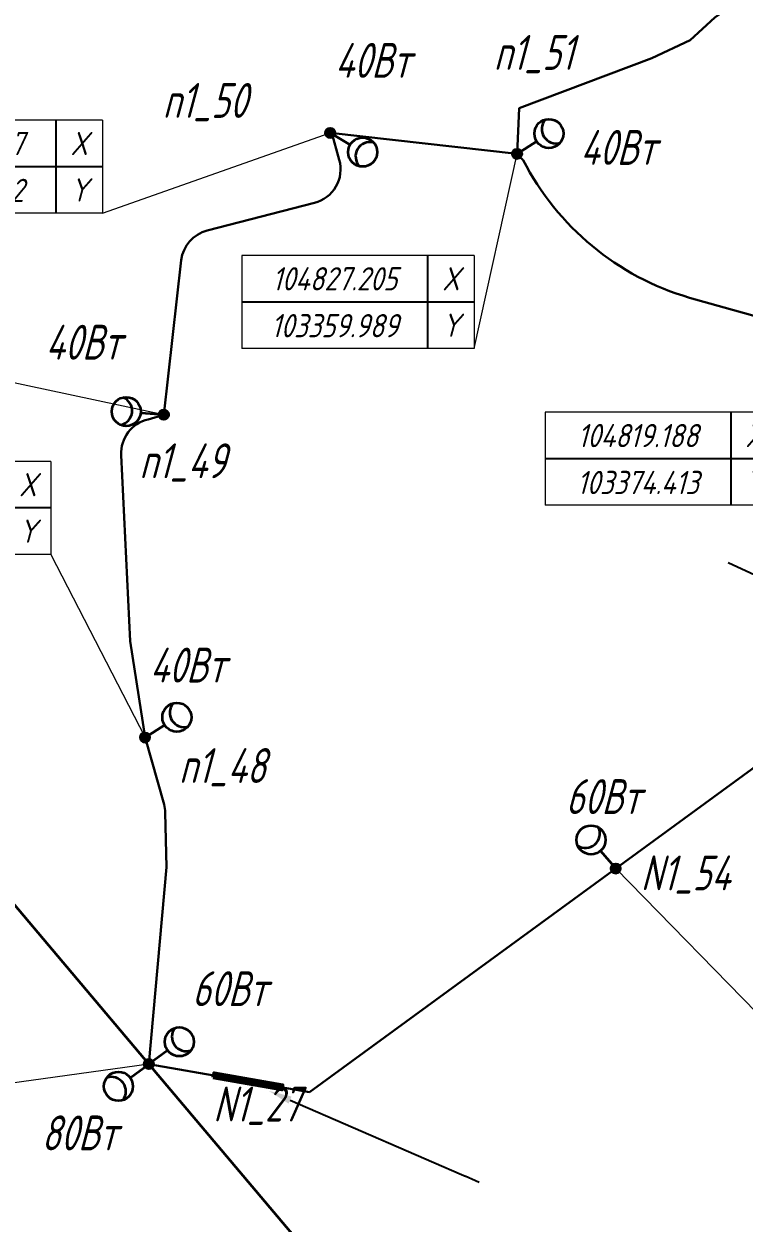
# Model space of a CAD drawing. Header units: millimetres. Extents: x 103224660 to 103518869, y 104697762 to 104995758.
# Drawn here: x 103338755 to 103369764, y 104781197 to 104832794 of the extents above; entities that cross this region are included whole.
import ezdxf
from ezdxf import colors
from ezdxf.entities.mleader import LeaderData, LeaderLine
from ezdxf.enums import TextEntityAlignment as Align
from ezdxf.math import Vec2, Vec3

# ---------------------------------------------------------------- set-up
doc = ezdxf.new("R2010")
doc.units = ezdxf.units.MM
doc.set_wipeout_variables(frame=1)
doc.linetypes.add('CONTINOUS', pattern=[0])
doc.layers.add('0 @ 1', color=7, linetype='Continuous')
for name, color, linetype, lineweight in [('_ПР_НО', 10, 'Continuous', 30), ('ЭО_Воздушная линия', 10, 'Continuous', 35), ('ЭО_Кабельная линия', 3, 'ID_N', 30), ('ЭО_Пл_Опора', 10, 'Continuous', 35), ('ЭО_Пл_Опора_Светильники', 10, 'Continuous', 35), ('ЭО_Пл_Светильники', 10, 'Continuous', 25), ('ЭО_Пл_Светильники_Текст', 10, 'Continuous', 20), ('ЭС_Координата', 7, 'Continuous', 25)]:
    doc.layers.add(name, color=color, linetype=linetype, lineweight=lineweight)
doc.styles.add('ПБГС', font='simplex.shx', dxfattribs={"width": 0.8, "oblique": 15})
doc.linetypes.add('ID_N', pattern='A,0,3,-3,["N",ПБГС,S=1.2,R=0,X=-1,Y=-0.5],-3,6', length=15)

# ---------------------------------------------------------------- blocks, each defined once
blk = doc.blocks.new('промежуточная')
h = blk.add_hatch(color=255)
edge = h.paths.add_edge_path()
edge.add_arc((0, 0), 0.833, 0, 360)
at = {"lineweight": 30}
blk.add_circle((0, 0), 0.833, dxfattribs=at)
blk = doc.blocks.new('*U30')
at = {"layer": 'ЭО_Пл_Светильники'}
blk.add_line((0, 2), (0, 0), dxfattribs=at)
at = {"layer": 'ЭО_Пл_Светильники', "linetype": 'ByBlock', "xscale": 250, "yscale": 250, "zscale": 250}
blk.add_blockref('промежуточная', (0, 0), dxfattribs=at)
at = {"style": 'ПБГС', "oblique": 15, "width": 0.7, "flags": 1}
blk.add_attdef('NAME', (0, -6), '', height=3.5, dxfattribs=at)
at = {"layer": 'ЭО_Пл_Светильники_Текст', "style": 'ПБГС', "oblique": 15, "width": 0.7, "flags": 1}
for tag, p in [('TYPE', (0, 0)), ('MANUFACTURER', (0, -12)), ('SPECIFICATION_SECTION', (0, -18)), ('POWER', (0, -24)), ('GROUP', (0, -30))]:
    blk.add_attdef(tag, p, '', height=3.5, dxfattribs=at)
at = {"layer": 'ЭО_Пл_Светильники_Текст', "style": 'ПБГС', "oblique": 15, "width": 0.7}
blk.add_attdef('N_PYLON', (2768, -2474), '', height=1500, dxfattribs=at)
blk = doc.blocks.new('*U31')
at = {"layer": 'ЭО_Пл_Светильники'}
blk.add_line((0, 2), (0, 0), dxfattribs=at)
at = {"layer": 'ЭО_Пл_Светильники', "linetype": 'ByBlock', "xscale": 250, "yscale": 250, "zscale": 250}
blk.add_blockref('промежуточная', (0, 0), dxfattribs=at)
at = {"style": 'ПБГС', "oblique": 15, "width": 0.7, "flags": 1}
blk.add_attdef('NAME', (0, -6), '', height=3.5, dxfattribs=at)
at = {"layer": 'ЭО_Пл_Светильники_Текст', "style": 'ПБГС', "oblique": 15, "width": 0.7}
blk.add_attdef('N_PYLON', (1079, -941), '', height=1500, dxfattribs=at)
at = {"layer": 'ЭО_Пл_Светильники_Текст', "style": 'ПБГС', "oblique": 15, "width": 0.7, "flags": 1}
for tag, p in [('TYPE', (0, 0)), ('MANUFACTURER', (0, -12)), ('SPECIFICATION_SECTION', (0, -18)), ('POWER', (0, -24)), ('GROUP', (0, -30))]:
    blk.add_attdef(tag, p, '', height=3.5, dxfattribs=at)
blk = doc.blocks.new('*U403')
at = {"layer": 'ЭО_Пл_Светильники'}
blk.add_line((0, 2), (0, 0), dxfattribs=at)
at = {"layer": 'ЭО_Пл_Светильники', "linetype": 'ByBlock', "xscale": 250, "yscale": 250, "zscale": 250, "rotation": 31.34523137742857}
blk.add_blockref('промежуточная', (0, 0), dxfattribs=at)
at = {"style": 'ПБГС', "oblique": 15, "width": 0.7, "flags": 1}
blk.add_attdef('NAME', (0, -6), '', height=3.5, dxfattribs=at)
at = {"layer": 'ЭО_Пл_Светильники_Текст', "style": 'ПБГС', "oblique": 15, "width": 0.7}
blk.add_attdef('N_PYLON', (-999, 3613), '', height=1500, dxfattribs=at)
at = {"layer": 'ЭО_Пл_Светильники_Текст', "style": 'ПБГС', "oblique": 15, "width": 0.7, "flags": 1}
for tag, p in [('TYPE', (0, 0)), ('MANUFACTURER', (0, -12)), ('SPECIFICATION_SECTION', (0, -18)), ('POWER', (0, -24)), ('GROUP', (0, -30))]:
    blk.add_attdef(tag, p, '', height=3.5, dxfattribs=at)
blk = doc.blocks.new('*U404')
at = {"layer": 'ЭО_Пл_Светильники'}
blk.add_line((0, 2), (0, 0), dxfattribs=at)
at = {"layer": 'ЭО_Пл_Светильники', "linetype": 'ByBlock', "xscale": 250, "yscale": 250, "zscale": 250}
blk.add_blockref('промежуточная', (0, 0), dxfattribs=at)
at = {"style": 'ПБГС', "oblique": 15, "width": 0.7, "flags": 1}
blk.add_attdef('NAME', (0, -6), '', height=3.5, dxfattribs=at)
at = {"layer": 'ЭО_Пл_Светильники_Текст', "style": 'ПБГС', "oblique": 15, "width": 0.7}
blk.add_attdef('N_PYLON', (-7210, 646), '', height=1500, dxfattribs=at)
at = {"layer": 'ЭО_Пл_Светильники_Текст', "style": 'ПБГС', "oblique": 15, "width": 0.7, "flags": 1}
for tag, p in [('TYPE', (0, 0)), ('MANUFACTURER', (0, -12)), ('SPECIFICATION_SECTION', (0, -18)), ('POWER', (0, -24)), ('GROUP', (0, -30))]:
    blk.add_attdef(tag, p, '', height=3.5, dxfattribs=at)
blk = doc.blocks.new('*U435')
at = {"layer": 'ЭО_Пл_Светильники'}
blk.add_line((0, 2), (0, 0), dxfattribs=at)
at = {"layer": 'ЭО_Пл_Светильники', "linetype": 'ByBlock', "xscale": 250, "yscale": 250, "zscale": 250}
blk.add_blockref('промежуточная', (0, 0), dxfattribs=at)
at = {"style": 'ПБГС', "oblique": 15, "width": 0.7, "flags": 1}
blk.add_attdef('NAME', (0, -6), '', height=3.5, dxfattribs=at)
at = {"layer": 'ЭО_Пл_Светильники_Текст', "style": 'ПБГС', "oblique": 15, "width": 0.7, "flags": 1}
for tag, p in [('TYPE', (0, 0)), ('MANUFACTURER', (0, -12)), ('SPECIFICATION_SECTION', (0, -18)), ('POWER', (0, -24)), ('GROUP', (0, -30))]:
    blk.add_attdef(tag, p, '', height=3.5, dxfattribs=at)
at = {"layer": 'ЭО_Пл_Светильники_Текст', "style": 'ПБГС', "oblique": 15, "width": 0.7}
blk.add_attdef('N_PYLON', (-1051, -2734), '', height=1500, dxfattribs=at)
blk = doc.blocks.new('*U377')
at = {"layer": 'ЭО_Пл_Светильники'}
blk.add_line((0, 2), (0, 0), dxfattribs=at)
at = {"layer": 'ЭО_Пл_Светильники', "linetype": 'ByBlock', "xscale": 250, "yscale": 250, "zscale": 250}
blk.add_blockref('промежуточная', (0, 0), dxfattribs=at)
at = {"style": 'ПБГС', "oblique": 15, "width": 0.7, "flags": 1}
blk.add_attdef('NAME', (0, -6), '', height=3.5, dxfattribs=at)
at = {"layer": 'ЭО_Пл_Светильники_Текст', "style": 'ПБГС', "oblique": 15, "width": 0.7, "flags": 1}
for tag, p in [('TYPE', (0, 0)), ('MANUFACTURER', (0, -12)), ('SPECIFICATION_SECTION', (0, -18)), ('POWER', (0, -24)), ('GROUP', (0, -30))]:
    blk.add_attdef(tag, p, '', height=3.5, dxfattribs=at)
at = {"layer": 'ЭО_Пл_Светильники_Текст', "style": 'ПБГС', "oblique": 15, "width": 0.7}
blk.add_attdef('N_PYLON', (1467, -1955), '', height=1500, dxfattribs=at)
blk = doc.blocks.new('*U241')
at = {"layer": 'ЭО_Пл_Опора_Светильники'}
h = blk.add_hatch(color=256, dxfattribs=at)
h.dxf.hatch_style = 1
h.paths.add_polyline_path([(-117, 161, 1), (117, -161, 1)])
blk.add_line((-807, -590), (0, 0), dxfattribs=at)
for centre, radius in [((0, 0), 199), ((-1312, -959), 625)]:
    blk.add_circle(centre, radius, dxfattribs=at)
blk.add_arc((-1614, -1181), 625, 323.6454, 108.7302, dxfattribs=at)
at = {"style": 'ПБГС', "oblique": 15, "width": 0.7, "flags": 1}
for tag, p, height in [('TYPE', (-1704, -2539), 525000), ('NAME', (0, -3506), 875), ('MANUFACTURER', (0, -5006), 875), ('SPECIFICATION_SECTION', (0, -6506), 875), ('GROUP', (0, -9506), 875)]:
    blk.add_attdef(tag, p, '', height=height, dxfattribs=at)
at = {"layer": 'ЭО_Пл_Светильники_Текст', "style": 'ПБГС', "oblique": 15, "width": 0.7}
blk.add_attdef('POWER', (-4626, -3713), '', height=1500, dxfattribs=at)
blk = doc.blocks.new('*U240')
at = {"layer": 'ЭО_Пл_Опора_Светильники'}
h = blk.add_hatch(color=256, dxfattribs=at)
h.dxf.hatch_style = 1
h.paths.add_polyline_path([(117, -161, 1), (-117, 161, 1)])
blk.add_line((808, 590), (0, 0), dxfattribs=at)
for centre, radius in [((1312, 958), 625), ((0, 0), 199)]:
    blk.add_circle(centre, radius, dxfattribs=at)
blk.add_arc((1615, 1179), 625, 143.5876, 288.6724, dxfattribs=at)
at = {"style": 'ПБГС', "oblique": 15, "width": 0.7, "flags": 1}
for tag, p, height in [('TYPE', (-1704, -2539), 525000), ('NAME', (0, -3506), 875), ('MANUFACTURER', (0, -5006), 875), ('SPECIFICATION_SECTION', (0, -6506), 875), ('GROUP', (0, -9506), 875)]:
    blk.add_attdef(tag, p, '', height=height, dxfattribs=at)
at = {"layer": 'ЭО_Пл_Светильники_Текст', "style": 'ПБГС', "oblique": 15, "width": 0.7}
blk.add_attdef('POWER', (1860, 2493), '', height=1500, dxfattribs=at)
blk = doc.blocks.new('*U218')
at = {"layer": 'ЭО_Пл_Опора_Светильники'}
h = blk.add_hatch(color=256, dxfattribs=at)
h.dxf.hatch_style = 1
h.paths.add_polyline_path([(151, 130, 1), (-151, -130, 1)])
blk.add_line((-654, 757), (0, 0), dxfattribs=at)
for centre, radius in [((-1062, 1230), 625), ((0, 0), 199)]:
    blk.add_circle(centre, radius, dxfattribs=at)
blk.add_arc((-1308, 1513), 625, 238.2875, 23.3723, dxfattribs=at)
at = {"style": 'ПБГС', "oblique": 15, "width": 0.7, "flags": 1}
for tag, p, height in [('TYPE', (-1704, -2539), 525000), ('NAME', (0, -3506), 875), ('MANUFACTURER', (0, -5006), 875), ('SPECIFICATION_SECTION', (0, -6506), 875), ('GROUP', (0, -9506), 875)]:
    blk.add_attdef(tag, p, '', height=height, dxfattribs=at)
at = {"layer": 'ЭО_Пл_Светильники_Текст', "style": 'ПБГС', "oblique": 15, "width": 0.7}
blk.add_attdef('POWER', (-2150, 2346), '', height=1500, dxfattribs=at)
blk = doc.blocks.new('*U376')
at = {"layer": 'ЭО_Пл_Опора_Светильники'}
h = blk.add_hatch(color=256, dxfattribs=at)
h.dxf.hatch_style = 1
h.paths.add_polyline_path([(107, -168, 1), (-107, 168, 1)])
blk.add_line((843, 537), (0, 0), dxfattribs=at)
for centre, radius in [((1371, 873), 625), ((0, 0), 199)]:
    blk.add_circle(centre, radius, dxfattribs=at)
blk.add_arc((1687, 1074), 625, 139.9477, 285.0325, dxfattribs=at)
at = {"style": 'ПБГС', "oblique": 15, "width": 0.7, "flags": 1}
for tag, p, height in [('TYPE', (-1704, -2539), 525000), ('NAME', (0, -3506), 875), ('MANUFACTURER', (0, -5006), 875), ('SPECIFICATION_SECTION', (0, -6506), 875), ('GROUP', (0, -9506), 875)]:
    blk.add_attdef(tag, p, '', height=height, dxfattribs=at)
at = {"layer": 'ЭО_Пл_Светильники_Текст', "style": 'ПБГС', "oblique": 15, "width": 0.7}
blk.add_attdef('POWER', (202, 2368), '', height=1500, dxfattribs=at)
blk = doc.blocks.new('*U384')
at = {"layer": 'ЭО_Пл_Опора_Светильники'}
h = blk.add_hatch(color=256, dxfattribs=at)
h.dxf.hatch_style = 1
h.paths.add_polyline_path([(16, 198, 1), (-16, -198, 1)])
blk.add_line((-997, 82), (0, 0), dxfattribs=at)
for centre, radius in [((-1620, 133), 625), ((0, 0), 199)]:
    blk.add_circle(centre, radius, dxfattribs=at)
blk.add_arc((-1993, 164), 625, 282.7666, 67.8514, dxfattribs=at)
at = {"style": 'ПБГС', "oblique": 15, "width": 0.7, "flags": 1}
for tag, p, height in [('TYPE', (-1704, -2539), 525000), ('NAME', (0, -3506), 875), ('MANUFACTURER', (0, -5006), 875), ('SPECIFICATION_SECTION', (0, -6506), 875), ('GROUP', (0, -9506), 875)]:
    blk.add_attdef(tag, p, '', height=height, dxfattribs=at)
at = {"layer": 'ЭО_Пл_Светильники_Текст', "style": 'ПБГС', "oblique": 15, "width": 0.7}
blk.add_attdef('POWER', (-5098, 2368), '', height=1500, dxfattribs=at)
blk = doc.blocks.new('*U383')
at = {"layer": 'ЭО_Пл_Опора_Светильники'}
h = blk.add_hatch(color=256, dxfattribs=at)
h.dxf.hatch_style = 1
h.paths.add_polyline_path([(-102, -171, 1), (102, 171, 1)])
blk.add_line((860, -511), (0, 0), dxfattribs=at)
for centre, radius in [((0, 0), 199), ((1397, -830), 625)]:
    blk.add_circle(centre, radius, dxfattribs=at)
blk.add_arc((1719, -1022), 625, 76.7361, 221.8209, dxfattribs=at)
at = {"style": 'ПБГС', "oblique": 15, "width": 0.7, "flags": 1}
for tag, p, height in [('TYPE', (-1704, -2539), 525000), ('NAME', (0, -3506), 875), ('MANUFACTURER', (0, -5006), 875), ('SPECIFICATION_SECTION', (0, -6506), 875), ('GROUP', (0, -9506), 875)]:
    blk.add_attdef(tag, p, '', height=height, dxfattribs=at)
at = {"layer": 'ЭО_Пл_Светильники_Текст', "style": 'ПБГС', "oblique": 15, "width": 0.7}
blk.add_attdef('POWER', (202, 2368), '', height=1500, dxfattribs=at)
blk = doc.blocks.new('*U385')
at = {"layer": 'ЭО_Пл_Опора_Светильники'}
h = blk.add_hatch(color=256, dxfattribs=at)
h.dxf.hatch_style = 1
h.paths.add_polyline_path([(107, -168, 1), (-107, 168, 1)])
blk.add_line((843, 537), (0, 0), dxfattribs=at)
for centre, radius in [((1371, 873), 625), ((0, 0), 199)]:
    blk.add_circle(centre, radius, dxfattribs=at)
blk.add_arc((1687, 1074), 625, 139.9477, 285.0325, dxfattribs=at)
at = {"style": 'ПБГС', "oblique": 15, "width": 0.7, "flags": 1}
for tag, p, height in [('TYPE', (-1704, -2539), 525000), ('NAME', (0, -3506), 875), ('MANUFACTURER', (0, -5006), 875), ('SPECIFICATION_SECTION', (0, -6506), 875), ('GROUP', (0, -9506), 875)]:
    blk.add_attdef(tag, p, '', height=height, dxfattribs=at)
at = {"layer": 'ЭО_Пл_Светильники_Текст', "style": 'ПБГС', "oblique": 15, "width": 0.7}
blk.add_attdef('POWER', (2722, -473), '', height=1500, dxfattribs=at)
blk = doc.blocks.new('*U494')
blk.add_wipeout([(-19.24, -2.63), (-19.24, 5.37), (-39.24, 5.37), (-39.24, -2.63)])
at = {"lineweight": 0}
blk.add_line((-19.24, -2.63), (0, 0), dxfattribs=at)
at = {"color": 0, "lineweight": 0, "transparency": 16777216}
for points in [[(-39.24, 5.37), (-39.24, -2.63), (-39.24, -2.63), (-39.24, -2.63)], [(-19.24, 5.37), (-39.24, 5.37)], [(-19.24, 5.37), (-19.24, -2.63), (-19.24, -2.63), (-19.24, -2.63)], [(-19.24, -2.63), (-39.24, -2.63)]]:
    blk.add_lwpolyline(points, dxfattribs=at)
at = {"transparency": 16777216}
for points in [[(-23.24, 5.37), (-23.24, -2.63)], [(-19.24, 1.37), (-39.24, 1.37)]]:
    blk.add_lwpolyline(points, dxfattribs=at)
at = {"color": 250, "transparency": 16777216, "style": 'ПБГС', "oblique": 15, "width": 0.8, "flags": 8}
for tag, p in [('КООРДИНАТАY', (-31.24, 3.37)), ('КООРДИНАТАX', (-31.24, -0.67))]:
    blk.add_attdef(tag, text='', height=2, dxfattribs=at).set_placement(p, align=Align.MIDDLE_CENTER)
at = {"layer": '0 @ 1', "color": 7, "transparency": 16777216, "char_height": 2, "width": 4, "attachment_point": 5, "style": 'ПБГС'}
for s, insert in [('X', (-21.24, 3.37)), ('Y', (-21.24, -0.63))]:
    blk.add_mtext(s, dxfattribs=dict(at, insert=insert))
blk = doc.blocks.new('*U1389')
at = {"layer": 'ЭС_Координата', "lineweight": 70}
ref = blk.add_blockref('*U494', (103344136, 104788041), dxfattribs=dict(at, xscale=500, yscale=500, zscale=500))
ref.add_attrib('КООРДИНАТАX', '103344.136', dxfattribs={"layer": '0 @ 1', "color": 250, "transparency": 16777216, "height": 1000, "style": 'ПБГС', "oblique": 15, "width": 0.8, "flags": 8}).set_placement((103328514, 104787707), align=Align.MIDDLE_CENTER)
ref.add_attrib('КООРДИНАТАY', '104788.041', dxfattribs={"layer": '0 @ 1', "color": 250, "transparency": 16777216, "height": 1000, "style": 'ПБГС', "oblique": 15, "width": 0.8, "flags": 8}).set_placement((103328514, 104789726), align=Align.MIDDLE_CENTER)
blk = doc.blocks.new('*U513')
blk.add_wipeout([(19.44, -19.87), (19.44, -11.87), (39.44, -11.87), (39.44, -19.87)])
at = {"lineweight": 0}
blk.add_line((19.44, -19.87), (0, 0), dxfattribs=at)
at = {"color": 0, "lineweight": 0, "transparency": 16777216}
for points in [[(19.44, -11.87), (19.44, -19.87), (19.44, -19.87), (19.44, -19.87)], [(19.44, -11.87), (39.44, -11.87)], [(39.44, -11.87), (39.44, -19.87), (39.44, -19.87), (39.44, -19.87)], [(19.44, -19.87), (39.44, -19.87)]]:
    blk.add_lwpolyline(points, dxfattribs=at)
at = {"transparency": 16777216}
for points in [[(23.44, -11.87), (23.44, -19.87)], [(19.44, -15.87), (39.44, -15.87)]]:
    blk.add_lwpolyline(points, dxfattribs=at)
at = {"color": 250, "transparency": 16777216, "style": 'ПБГС', "oblique": 15, "width": 0.8, "flags": 8}
for tag, p in [('КООРДИНАТАY', (31.44, -13.87)), ('КООРДИНАТАX', (31.44, -17.91))]:
    blk.add_attdef(tag, text='', height=2, dxfattribs=at).set_placement(p, align=Align.MIDDLE_CENTER)
at = {"layer": '0 @ 1', "color": 7, "transparency": 16777216, "char_height": 2, "width": 4, "attachment_point": 5, "style": 'ПБГС'}
for s, insert in [('X', (21.44, -13.87)), ('Y', (21.44, -17.87))]:
    blk.add_mtext(s, dxfattribs=dict(at, insert=insert))
blk = doc.blocks.new('*U1422')
at = {"layer": 'ЭС_Координата', "lineweight": 70}
ref = blk.add_blockref('*U513', (103364236, 104796452), dxfattribs=dict(at, xscale=500, yscale=500, zscale=500))
ref.add_attrib('КООРДИНАТАX', '103364.236', dxfattribs={"layer": '0 @ 1', "color": 250, "transparency": 16777216, "height": 1000, "style": 'ПБГС', "oblique": 15, "width": 0.8, "flags": 8}).set_placement((103379958, 104787497), align=Align.MIDDLE_CENTER)
ref.add_attrib('КООРДИНАТАY', '104796.452', dxfattribs={"layer": '0 @ 1', "color": 250, "transparency": 16777216, "height": 1000, "style": 'ПБГС', "oblique": 15, "width": 0.8, "flags": 8}).set_placement((103379958, 104789515), align=Align.MIDDLE_CENTER)
blk = doc.blocks.new('*U524')
blk.add_wipeout([(-8.1, 15.76), (-8.1, 23.76), (-28.1, 23.76), (-28.1, 15.76)])
at = {"lineweight": 0}
blk.add_line((-8.1, 15.76), (0, 0), dxfattribs=at)
at = {"color": 0, "lineweight": 0, "transparency": 16777216}
for points in [[(-28.1, 23.76), (-28.1, 15.76), (-28.1, 15.76), (-28.1, 15.76)], [(-8.1, 23.76), (-28.1, 23.76)], [(-8.1, 23.76), (-8.1, 15.76), (-8.1, 15.76), (-8.1, 15.76)], [(-8.1, 15.76), (-28.1, 15.76)]]:
    blk.add_lwpolyline(points, dxfattribs=at)
at = {"transparency": 16777216}
for points in [[(-12.1, 23.76), (-12.1, 15.76)], [(-8.1, 19.76), (-28.1, 19.76)]]:
    blk.add_lwpolyline(points, dxfattribs=at)
at = {"color": 250, "transparency": 16777216, "style": 'ПБГС', "oblique": 15, "width": 0.8, "flags": 8}
for tag, p in [('КООРДИНАТАY', (-20.1, 21.76)), ('КООРДИНАТАX', (-20.1, 17.73))]:
    blk.add_attdef(tag, text='', height=2, dxfattribs=at).set_placement(p, align=Align.MIDDLE_CENTER)
at = {"layer": '0 @ 1', "color": 7, "transparency": 16777216, "char_height": 2, "width": 4, "attachment_point": 5, "style": 'ПБГС'}
for s, insert in [('X', (-10.1, 21.76)), ('Y', (-10.1, 17.76))]:
    blk.add_mtext(s, dxfattribs=dict(at, insert=insert))
blk = doc.blocks.new('*U1428')
at = {"layer": 'ЭС_Координата', "lineweight": 70}
ref = blk.add_blockref('*U524', (103343968, 104802090), dxfattribs=dict(at, xscale=500, yscale=500, zscale=500))
ref.add_attrib('КООРДИНАТАX', '103343.968', dxfattribs={"layer": '0 @ 1', "color": 250, "transparency": 16777216, "height": 1000, "style": 'ПБГС', "oblique": 15, "width": 0.8, "flags": 8}).set_placement((103333916, 104810953), align=Align.MIDDLE_CENTER)
ref.add_attrib('КООРДИНАТАY', '104802.090', dxfattribs={"layer": '0 @ 1', "color": 250, "transparency": 16777216, "height": 1000, "style": 'ПБГС', "oblique": 15, "width": 0.8, "flags": 8}).set_placement((103333916, 104812972), align=Align.MIDDLE_CENTER)
blk = doc.blocks.new('*U525')
blk.add_wipeout([(-13.88, 2.98), (-13.88, 10.98), (-33.88, 10.98), (-33.88, 2.98)])
at = {"lineweight": 0}
blk.add_line((-13.88, 2.98), (0, 0), dxfattribs=at)
at = {"color": 0, "lineweight": 0, "transparency": 16777216}
for points in [[(-33.88, 10.98), (-33.88, 2.98), (-33.88, 2.98), (-33.88, 2.98)], [(-13.88, 10.98), (-33.88, 10.98)], [(-13.88, 10.98), (-13.88, 2.98), (-13.88, 2.98), (-13.88, 2.98)], [(-13.88, 2.98), (-33.88, 2.98)]]:
    blk.add_lwpolyline(points, dxfattribs=at)
at = {"transparency": 16777216}
for points in [[(-17.88, 10.98), (-17.88, 2.98)], [(-13.88, 6.98), (-33.88, 6.98)]]:
    blk.add_lwpolyline(points, dxfattribs=at)
at = {"color": 250, "transparency": 16777216, "style": 'ПБГС', "oblique": 15, "width": 0.8, "flags": 8}
for tag, p in [('КООРДИНАТАY', (-25.88, 8.98)), ('КООРДИНАТАX', (-25.88, 4.95))]:
    blk.add_attdef(tag, text='', height=2, dxfattribs=at).set_placement(p, align=Align.MIDDLE_CENTER)
at = {"layer": '0 @ 1', "color": 7, "transparency": 16777216, "char_height": 2, "width": 4, "attachment_point": 5, "style": 'ПБГС'}
for s, insert in [('X', (-15.88, 8.98)), ('Y', (-15.88, 4.98))]:
    blk.add_mtext(s, dxfattribs=dict(at, insert=insert))
blk = doc.blocks.new('*U1429')
at = {"layer": 'ЭС_Координата', "lineweight": 70}
ref = blk.add_blockref('*U525', (103344781, 104815982), dxfattribs=dict(at, xscale=500, yscale=500, zscale=500))
ref.add_attrib('КООРДИНАТАX', '103344.781', dxfattribs={"layer": '0 @ 1', "color": 250, "transparency": 16777216, "height": 1000, "style": 'ПБГС', "oblique": 15, "width": 0.8, "flags": 8}).set_placement((103331840, 104818456), align=Align.MIDDLE_CENTER)
ref.add_attrib('КООРДИНАТАY', '104815.982', dxfattribs={"layer": '0 @ 1', "color": 250, "transparency": 16777216, "height": 1000, "style": 'ПБГС', "oblique": 15, "width": 0.8, "flags": 8}).set_placement((103331840, 104820474), align=Align.MIDDLE_CENTER)
blk = doc.blocks.new('*U526')
blk.add_wipeout([(-19.62, -6.91), (-19.62, 1.09), (-39.62, 1.09), (-39.62, -6.91)])
at = {"lineweight": 0}
blk.add_line((-19.62, -6.91), (0, 0), dxfattribs=at)
at = {"color": 0, "lineweight": 0, "transparency": 16777216}
for points in [[(-39.62, 1.09), (-39.62, -6.91), (-39.62, -6.91), (-39.62, -6.91)], [(-19.62, 1.09), (-39.62, 1.09)], [(-19.62, 1.09), (-19.62, -6.91), (-19.62, -6.91), (-19.62, -6.91)], [(-19.62, -6.91), (-39.62, -6.91)]]:
    blk.add_lwpolyline(points, dxfattribs=at)
at = {"transparency": 16777216}
for points in [[(-23.62, 1.09), (-23.62, -6.91)], [(-19.62, -2.91), (-39.62, -2.91)]]:
    blk.add_lwpolyline(points, dxfattribs=at)
at = {"color": 250, "transparency": 16777216, "style": 'ПБГС', "oblique": 15, "width": 0.8, "flags": 8}
for tag, p in [('КООРДИНАТАY', (-31.62, -0.91)), ('КООРДИНАТАX', (-31.62, -4.95))]:
    blk.add_attdef(tag, text='', height=2, dxfattribs=at).set_placement(p, align=Align.MIDDLE_CENTER)
at = {"layer": '0 @ 1', "color": 7, "transparency": 16777216, "char_height": 2, "width": 4, "attachment_point": 5, "style": 'ПБГС'}
for s, insert in [('X', (-21.62, -0.91)), ('Y', (-21.62, -4.91))]:
    blk.add_mtext(s, dxfattribs=dict(at, insert=insert))
blk = doc.blocks.new('*U1430')
at = {"layer": 'ЭС_Координата', "lineweight": 70}
ref = blk.add_blockref('*U526', (103351942, 104828107), dxfattribs=dict(at, xscale=500, yscale=500, zscale=500))
ref.add_attrib('КООРДИНАТАX', '103351.942', dxfattribs={"layer": '0 @ 1', "color": 250, "transparency": 16777216, "height": 1000, "style": 'ПБГС', "oblique": 15, "width": 0.8, "flags": 8}).set_placement((103336130, 104825633), align=Align.MIDDLE_CENTER)
ref.add_attrib('КООРДИНАТАY', '104828.107', dxfattribs={"layer": '0 @ 1', "color": 250, "transparency": 16777216, "height": 1000, "style": 'ПБГС', "oblique": 15, "width": 0.8, "flags": 8}).set_placement((103336130, 104827651), align=Align.MIDDLE_CENTER)
blk = doc.blocks.new('*U527')
blk.add_wipeout([(-6.44, -14.21), (-6.44, -6.21), (-26.44, -6.21), (-26.44, -14.21)])
at = {"lineweight": 0}
blk.add_line((-6.44, -14.21), (0, 0), dxfattribs=at)
at = {"color": 0, "lineweight": 0, "transparency": 16777216}
for points in [[(-26.44, -6.21), (-26.44, -14.21), (-26.44, -14.21), (-26.44, -14.21)], [(-6.44, -6.21), (-26.44, -6.21)], [(-6.44, -6.21), (-6.44, -14.21), (-6.44, -14.21), (-6.44, -14.21)], [(-6.44, -14.21), (-26.44, -14.21)]]:
    blk.add_lwpolyline(points, dxfattribs=at)
at = {"transparency": 16777216}
for points in [[(-10.44, -6.21), (-10.44, -14.21)], [(-6.44, -10.21), (-26.44, -10.21)]]:
    blk.add_lwpolyline(points, dxfattribs=at)
at = {"color": 250, "transparency": 16777216, "style": 'ПБГС', "oblique": 15, "width": 0.8, "flags": 8}
for tag, p in [('КООРДИНАТАY', (-18.44, -8.21)), ('КООРДИНАТАX', (-18.44, -12.25))]:
    blk.add_attdef(tag, text='', height=2, dxfattribs=at).set_placement(p, align=Align.MIDDLE_CENTER)
at = {"layer": '0 @ 1', "color": 7, "transparency": 16777216, "char_height": 2, "width": 4, "attachment_point": 5, "style": 'ПБГС'}
for s, insert in [('X', (-8.44, -8.21)), ('Y', (-8.44, -12.21))]:
    blk.add_mtext(s, dxfattribs=dict(at, insert=insert))
blk = doc.blocks.new('*U1431')
at = {"layer": 'ЭС_Координата', "lineweight": 70}
ref = blk.add_blockref('*U527', (103374413, 104819188), dxfattribs=dict(at, xscale=500, yscale=500, zscale=500))
ref.add_attrib('КООРДИНАТАX', '103374.413', dxfattribs={"layer": '0 @ 1', "color": 250, "transparency": 16777216, "height": 1000, "style": 'ПБГС', "oblique": 15, "width": 0.8, "flags": 8}).set_placement((103365194, 104813063), align=Align.MIDDLE_CENTER)
ref.add_attrib('КООРДИНАТАY', '104819.188', dxfattribs={"layer": '0 @ 1', "color": 250, "transparency": 16777216, "height": 1000, "style": 'ПБГС', "oblique": 15, "width": 0.8, "flags": 8}).set_placement((103365194, 104815082), align=Align.MIDDLE_CENTER)
blk = doc.blocks.new('*U528')
blk.add_wipeout([(-3.7, -16.75), (-3.7, -8.75), (-23.7, -8.75), (-23.7, -16.75)])
at = {"lineweight": 0}
blk.add_line((-3.7, -16.75), (0, 0), dxfattribs=at)
at = {"color": 0, "lineweight": 0, "transparency": 16777216}
for points in [[(-23.7, -8.75), (-23.7, -16.75), (-23.7, -16.75), (-23.7, -16.75)], [(-3.7, -8.75), (-23.7, -8.75)], [(-3.7, -8.75), (-3.7, -16.75), (-3.7, -16.75), (-3.7, -16.75)], [(-3.7, -16.75), (-23.7, -16.75)]]:
    blk.add_lwpolyline(points, dxfattribs=at)
at = {"transparency": 16777216}
for points in [[(-7.7, -8.75), (-7.7, -16.75)], [(-3.7, -12.75), (-23.7, -12.75)]]:
    blk.add_lwpolyline(points, dxfattribs=at)
at = {"color": 250, "transparency": 16777216, "style": 'ПБГС', "oblique": 15, "width": 0.8, "flags": 8}
for tag, p in [('КООРДИНАТАY', (-15.7, -10.75)), ('КООРДИНАТАX', (-15.7, -14.79))]:
    blk.add_attdef(tag, text='', height=2, dxfattribs=at).set_placement(p, align=Align.MIDDLE_CENTER)
at = {"layer": '0 @ 1', "color": 7, "transparency": 16777216, "char_height": 2, "width": 4, "attachment_point": 5, "style": 'ПБГС'}
for s, insert in [('X', (-5.7, -10.75)), ('Y', (-5.7, -14.75))]:
    blk.add_mtext(s, dxfattribs=dict(at, insert=insert))
blk = doc.blocks.new('*U1432')
at = {"layer": 'ЭС_Координата', "lineweight": 70}
ref = blk.add_blockref('*U528', (103359989, 104827205), dxfattribs=dict(at, xscale=500, yscale=500, zscale=500))
ref.add_attrib('КООРДИНАТАX', '103359.989', dxfattribs={"layer": '0 @ 1', "color": 250, "transparency": 16777216, "height": 1000, "style": 'ПБГС', "oblique": 15, "width": 0.8, "flags": 8}).set_placement((103352137, 104819811), align=Align.MIDDLE_CENTER)
ref.add_attrib('КООРДИНАТАY', '104827.205', dxfattribs={"layer": '0 @ 1', "color": 250, "transparency": 16777216, "height": 1000, "style": 'ПБГС', "oblique": 15, "width": 0.8, "flags": 8}).set_placement((103352137, 104821829), align=Align.MIDDLE_CENTER)
blk = doc.blocks.new('*U1364')
at = {"color": 0, "linetype": 'ByBlock', "lineweight": -2}
blk.add_lwpolyline([(-0.017, -0.099), (2.94, -0.604), (2.974, -0.407), (0.017, 0.099)], close=True, dxfattribs=at)
at = {"style": 'ПБГС', "oblique": 15, "width": 0.8, "flags": 1}
blk.add_attdef('N_CROSSING', (0, -6.824), '', height=2.5, dxfattribs=at)
blk = doc.blocks.new('*U1461')
at = {"layer": '_ПР_НО', "color": 5, "linetype": 'CONTINOUS', "lineweight": 50, "xscale": 1000.000000000001, "yscale": 1000.000000000001, "zscale": 1000.000000000001, "rotation": 359.817495342157}
blk.add_blockref('*U1364', (103346922, 104787552), dxfattribs=at)

msp = doc.modelspace()

# ---------------------------------------------------------------- linework, layer by layer
at = {"layer": 'ЭО_Кабельная линия'}
for points in [[(103359989, 104827205), (103360081, 104829168), (103365796, 104831322), (103367446, 104832092), (103368510, 104833069), (103368925, 104833363), (103370518, 104833499), (103372364, 104833487), (103374148, 104833609), (103375982, 104832974), (103376919, 104833852)], [(103351942, 104828113), (103359989, 104827205)], [(103344133, 104788038), (103351048, 104786833), (103364236, 104796452)]]:
    msp.add_lwpolyline(points, dxfattribs=at)
for points in [[(103344781, 104815981), (103345526, 104822628, -0.309757), (103346642, 104823904), (103351263, 104825091, 0.420253), (103352335, 104826946), (103352000, 104828148)], [(103359989, 104827207), (103360253, 104826938, 0.205648), (103367412, 104821015), (103374364, 104819074)], [(103343968, 104802090), (103343330, 104806242), (103342942, 104814244, -0.363867), (103344108, 104815780), (103344781, 104815980)], [(103344134, 104788038), (103344895, 104796512), (103344840, 104798863, 0.05885), (103344791, 104799211), (103343968, 104802087)]]:
    msp.add_lwpolyline(points, format="xyb", dxfattribs=at)

# ---------------------------------------------------------------- block references
at = {"layer": 'ЭО_Пл_Опора'}
for name, p, values in [('*U403', (103359989, 104827205), {'N_PYLON': 'n1_51'}), ('*U404', (103351942, 104828107), {'N_PYLON': 'n1_50'}), ('*U435', (103344781, 104815980), {'N_PYLON': 'n1_49'}), ('*U377', (103343968, 104802087), {'N_PYLON': 'n1_48'}), ('*U31', (103364236, 104796452), {'N_PYLON': 'N1_54'}), ('*U30', (103344134, 104788039), {'N_PYLON': 'N1_27'})]:
    msp.add_blockref(name, p, dxfattribs=at).add_auto_attribs(values)
at = {"layer": 'ЭО_Пл_Светильники'}
for name, p, values in [('*U383', (103351942, 104828110), {'POWER': '40Вт'}), ('*U385', (103359989, 104827205), {'POWER': '40Вт'}), ('*U384', (103344781, 104815982), {'POWER': '40Вт'}), ('*U376', (103343968, 104802087), {'POWER': '40Вт'}), ('*U218', (103364236, 104796452), {'POWER': '60Вт'}), ('*U240', (103344134, 104788037), {'POWER': '60Вт'}), ('*U241', (103344134, 104788037), {'POWER': '80Вт'})]:
    msp.add_blockref(name, p, dxfattribs=at).add_auto_attribs(values)

# ---------------------------------------------------------------- leaders
at = {"layer": 'ЭС_Координата', "lineweight": 25}
ml = msp.add_multileader_mtext('Standard', dxfattribs=at)
ml.set_content('', color=256, style='ПБГС')
ml.set_leader_properties()
ml.build(insert=Vec2(0, 0))
ml.multileader.update_dxf_attribs({"has_dogleg": 0, "has_text_frame": 1, "text_left_attachment_type": 0, "text_right_attachment_type": 0, "dogleg_length": 0, "arrow_head_size": 1000})
ctx = ml.context
ctx.base_point, ctx.char_height, ctx.arrow_head_size, ctx.landing_gap_size, ctx.plane_origin, ctx.plane_x_axis, ctx.plane_y_axis = Vec3(103349644, 104809602), 1200, 1000, 0, Vec3(103177466, 104862245), Vec3(1, -0.000067), Vec3(0.000067, 1)
ctx.left_attachment, ctx.right_attachment = 0, 0
notes = []
notes.append((ctx, [(1, (1, 1, 0), (103369078, 104809601), (-1, 0.000067), 0, [(0, [(103376916, 104805999)], 0, [])])]))
ctx.mtext.insert, ctx.mtext.text_direction, ctx.mtext.rotation = Vec3(103349644, 104809602), Vec3(1, -0.000067), 6.283118
ctx.mtext.has_bg_fill, ctx.mtext.bg_color, ctx.mtext.bg_scale_factor, ctx.mtext.bg_transparency, ctx.mtext.use_window_bg_color = 1, -1027028792, 1.5, 0, 1
for ctx, leaders in notes:
    for number, flags, end, landing, length, lines in leaders:
        leader = LeaderData()
        leader.index, (leader.has_last_leader_line, leader.has_dogleg_vector, leader.attachment_direction) = number, flags
        leader.last_leader_point, leader.dogleg_vector, leader.dogleg_length = Vec3(end), Vec3(landing), length
        for number, points, colour, breaks in lines:
            line = LeaderLine()
            line.index, line.vertices, line.color, line.breaks = number, Vec3.list(points), colors.encode_raw_color(colour), breaks
            leader.lines.append(line)
        ctx.leaders.append(leader)

# ---------------------------------------------------------------- next in the draw order: block references
at = {"layer": 'ЭО_Пл_Светильники_Текст'}
for name in ['*U1430', '*U1429', '*U1431', '*U1428', '*U1422', '*U1389']:
    msp.add_blockref(name, (0, 0), dxfattribs=at)

# ---------------------------------------------------------------- next in the draw order: leaders
at = {"layer": 'ЭС_Координата', "lineweight": 25}
ml = msp.add_multileader_mtext('Standard', dxfattribs=at)
ml.set_content('', color=256, style='ПБГС')
ml.set_leader_properties()
ml.build(insert=Vec2(0, 0))
ml.multileader.update_dxf_attribs({"has_dogleg": 0, "has_text_frame": 1, "text_left_attachment_type": 0, "text_right_attachment_type": 0, "dogleg_length": 0, "arrow_head_size": 1000})
ctx = ml.context
ctx.base_point, ctx.char_height, ctx.arrow_head_size, ctx.landing_gap_size, ctx.plane_origin, ctx.plane_x_axis, ctx.plane_y_axis = Vec3(103358364, 104782959), 1200, 1000, 0, Vec3(103151943, 104843615), Vec3(1, -0.000067), Vec3(0.000067, 1)
ctx.left_attachment, ctx.right_attachment = 0, 0
notes = []
notes.append((ctx, [(0, (1, 1, 0), (103358364, 104782959), (1, -0.000067), 0, [(0, [(103349295, 104786885)], 0, [])])]))
ctx.mtext.insert, ctx.mtext.text_direction, ctx.mtext.rotation = Vec3(103358364, 104782959), Vec3(1, -0.000067), 6.283118
ctx.mtext.has_bg_fill, ctx.mtext.bg_color, ctx.mtext.bg_scale_factor, ctx.mtext.bg_transparency, ctx.mtext.use_window_bg_color = 1, -1027028792, 1.5, 0, 1
for ctx, leaders in notes:
    for number, flags, end, landing, length, lines in leaders:
        leader = LeaderData()
        leader.index, (leader.has_last_leader_line, leader.has_dogleg_vector, leader.attachment_direction) = number, flags
        leader.last_leader_point, leader.dogleg_vector, leader.dogleg_length = Vec3(end), Vec3(landing), length
        for number, points, colour, breaks in lines:
            line = LeaderLine()
            line.index, line.vertices, line.color, line.breaks = number, Vec3.list(points), colors.encode_raw_color(colour), breaks
            leader.lines.append(line)
        ctx.leaders.append(leader)

# ---------------------------------------------------------------- next in the draw order: linework, layer by layer
at = {"layer": 'ЭО_Воздушная линия'}
for p, q in [((103331534, 104802941), (103344134, 104788037)), ((103344134, 104788037), (103365344, 104762941))]:
    msp.add_line(p, q, dxfattribs=at)
at = {"layer": 'ЭО_Кабельная линия'}
msp.add_line((103364236, 104796454), (103384434, 104811186), dxfattribs=at)

# ---------------------------------------------------------------- next in the draw order: block references
at = {"layer": 'ЭО_Пл_Светильники_Текст'}
for name in ['*U1432', '*U1461']:
    msp.add_blockref(name, (0, 0), dxfattribs=at)

doc.saveas('drawing.dxf')
